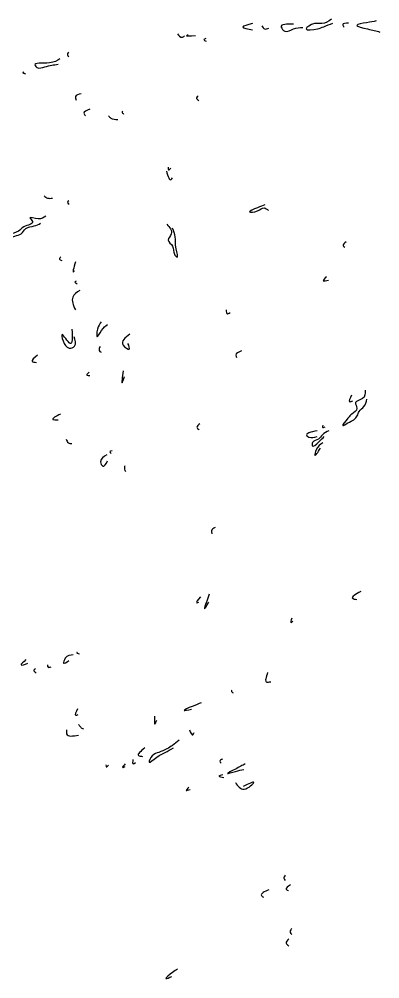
# Model space of a CAD drawing. Header units: metres. Extents: x 0 to 100, y -1 to 141.
# Drawn here: x 79.4 to 99.8, y 86.2 to 140.5 of the extents above; entities that cross this region are included whole.
import ezdxf

# ---------------------------------------------------------------- set-up
doc = ezdxf.new("R2010")
doc.units = ezdxf.units.M

msp = doc.modelspace()

# ---------------------------------------------------------------- linework, layer by layer
for points in [[(92.625, 140.3), (92.075, 140.1), (92.625, 139.95)], [(93.15, 140.175), (93.3, 140), (93.55, 140.05)], [(94.95, 140.275), (94.25, 140.1), (94.45, 139.875), (94.95, 140), (95.475, 140.075)], [(97.1, 140.55), (96.55, 140.3), (96.125, 140.3), (95.65, 140), (96.3, 140), (96.65, 140.125), (97.175, 140.325)], [(98.05, 140.325), (97.725, 140.25), (97.8, 140.1)], [(99.625, 140.45), (99.075, 140.35), (98.525, 140.2), (99.125, 140), (99.825, 139.825)], [(88.375, 139.725), (88.625, 139.525), (88.775, 139.6)], [(88.975, 139.65), (88.9, 139.625), (89.4, 139.625)], [(89.975, 139.45), (89.875, 139.4), (90, 139.3)], [(82.2, 138.675), (82.15, 138.525), (82.225, 138.425)], [(81.725, 138.3), (81.125, 138.075), (80.325, 137.925), (80.425, 137.825), (80.875, 137.85), (81.625, 138)], [(79.675, 137.55), (79.625, 137.525), (79.775, 137.45)], [(82.925, 136.325), (82.6, 136.175), (82.65, 135.975)], [(89.55, 136.2), (89.45, 136.1), (89.575, 135.95)], [(83.425, 135.45), (83.075, 135.225), (83.175, 135.075)], [(85.275, 135.35), (85.25, 135.3), (85.325, 135.175)], [(84.475, 135.075), (84.6, 134.95), (85, 134.875)], [(87.85, 132.175), (87.875, 132.025), (88, 132.125)], [(87.75, 131.95), (88.025, 131.475), (88.1, 131.575)], [(80.825, 130.55), (81.025, 130.425), (81.3, 130.425)], [(82.225, 130.275), (82.15, 130.175), (82.25, 130.075)], [(93.325, 130.05), (92.9, 129.875), (92.45, 129.65), (92.9, 129.7), (93.275, 129.875), (93.525, 129.725)], [(80.925, 129.4), (80.5, 129.25), (80.025, 129.3), (80.175, 129.1), (79.675, 128.8), (79.375, 128.55), (78.875, 128.35), (78.525, 127.775), (78.35, 127.425), (78.7, 127.625), (78.825, 128.05), (79.175, 128.275), (79.525, 128.4), (79.8, 128.7), (80.275, 128.85), (80.625, 129)], [(87.775, 128.95), (88.025, 128.4), (87.85, 128.05), (88.1, 127.7), (88.2, 127.25), (88.35, 127.075), (88.3, 127.55), (88.25, 128.225), (88.1, 128.725)], [(97.925, 127.95), (97.75, 127.725), (97.85, 127.65)], [(81.775, 127.1), (81.7, 126.975), (81.825, 126.9)], [(82.6, 126.825), (82.5, 126.25), (82.55, 126.325)], [(82.65, 125.725), (82.575, 125.675), (82.7, 125.575)], [(96.8, 125.975), (96.625, 125.75), (96.925, 125.775)], [(82.85, 125.2), (82.45, 124.825), (82.6, 124.1)], [(91.125, 124.1), (91.2, 123.875), (91.35, 123.95)], [(84.05, 123.425), (83.85, 123), (83.825, 122.575), (84.075, 122.925), (84.425, 123.275)], [(82.4, 123), (82.3, 122.2), (81.85, 122.7), (82.25, 121.925), (82.55, 122.05), (82.525, 122.575)], [(85.675, 122.725), (85.3, 122.1), (85.65, 121.875), (85.575, 122.2)], [(84, 122.025), (83.95, 121.8), (84.05, 121.7)], [(92, 121.775), (91.675, 121.525), (91.725, 121.4)], [(80.45, 121.525), (80.15, 121.175), (80.4, 121.125)], [(85.3, 120.65), (85.25, 119.975), (85.375, 120.325)], [(83.375, 120.575), (83.25, 120.4), (83.425, 120.375)], [(99, 119.55), (98.85, 119.075), (98.45, 118.85), (98.525, 118.525), (98.25, 118.2), (98.025, 117.975), (97.725, 117.55), (98.025, 117.7), (98.55, 118.1), (98.65, 118.35), (98.925, 118.625), (99.1, 119.05)], [(98.225, 119.275), (98.125, 118.9), (98.3, 118.95)], [(81.75, 118.2), (81.325, 117.9), (81.625, 117.875)], [(89.65, 117.65), (89.475, 117.45), (89.6, 117.3)], [(96.6, 117.575), (96.575, 117.45), (96.725, 117.475)], [(96.275, 117.25), (95.7, 116.975), (95.8, 116.9), (96.275, 116.925)], [(96.95, 117.25), (96.575, 117.025), (96.35, 116.775), (96.025, 116.6), (96, 116.4), (96.375, 116.625), (96.675, 116.925)], [(82.075, 116.775), (82.2, 116.575), (82.4, 116.525)], [(96.6, 116.575), (96.225, 116.175), (96.15, 115.875), (96.475, 116.275)], [(84.375, 115.9), (84.025, 115.5), (84.15, 115.25), (84.425, 115.55)], [(84.675, 116.125), (84.55, 116.075), (84.625, 115.975)], [(85.4, 115.275), (85.375, 115.075), (85.45, 114.95)], [(90.5, 111.775), (90.3, 111.6), (90.325, 111.425)], [(98.75, 108.15), (98.275, 107.775), (98.525, 107.7)], [(89.675, 107.85), (89.475, 107.525), (89.575, 107.55)], [(90.175, 108), (90, 107.525), (89.9, 107.175), (90.15, 107.55)], [(94.85, 106.65), (94.8, 106.4), (94.9, 106.475)], [(79.8, 104.3), (79.525, 104), (79.9, 104.1)], [(82.475, 104.575), (82.025, 104.375), (81.925, 104.1), (82.225, 104.25)], [(82.725, 104.725), (82.675, 104.7), (82.825, 104.625)], [(80.35, 103.775), (80.25, 103.7), (80.375, 103.55)], [(81.025, 104), (81.05, 103.875), (81.225, 103.9)], [(93.475, 103.575), (93.425, 103.025), (93.65, 103.05)], [(91.45, 102.575), (91.425, 102.525), (91.525, 102.425)], [(89.725, 101.85), (89.2, 101.65), (88.75, 101.425), (89.175, 101.5)], [(82.725, 101.525), (82.625, 101.15), (82.75, 101.2)], [(87.075, 101.1), (87.1, 100.65), (87.2, 100.875)], [(82.775, 100.625), (82.9, 100.475), (83.05, 100.375)], [(82.1, 100.325), (82.1, 100.1), (82.775, 100.025)], [(89.05, 100.325), (89.25, 100.05), (89.325, 100.175)], [(88.475, 99.75), (88.1, 99.45), (87.775, 99.25), (87.325, 99.05), (86.95, 98.85), (86.775, 98.5), (87.2, 98.775), (87.675, 99.05), (88.15, 99.3)], [(86.525, 99.3), (86.175, 98.875), (86.4, 98.825)], [(84.325, 98.35), (84.35, 98.225), (84.475, 98.325)], [(85.425, 98.4), (85.275, 98.2), (85.425, 98.25)], [(85.85, 98.65), (85.875, 98.4), (86, 98.475)], [(90.925, 98.675), (90.775, 98.55), (90.85, 98.45)], [(92.2, 98.4), (91.65, 98.1), (91.2, 97.85), (91.65, 97.975), (92.125, 98.075)], [(90.95, 97.775), (90.725, 97.7), (91, 97.625)], [(91.65, 97.35), (92.15, 96.975), (92.7, 97.35), (92.1, 97.125)], [(89.025, 97.075), (88.875, 96.9), (89.1, 96.95)], [(94.475, 92.1), (94.4, 91.925), (94.475, 91.8)], [(93.55, 91.275), (93.125, 90.95), (93.25, 90.85)], [(94.775, 91.55), (94.525, 91.3), (94.65, 91.225)], [(94.825, 89.075), (94.75, 88.85), (94.85, 88.75)], [(94.675, 88.5), (94.525, 88.25), (94.675, 88.1)], [(88.375, 86.775), (88.1, 86.6), (87.725, 86.25), (88.05, 86.375)]]:
    msp.add_spline(points, degree=3)

doc.saveas('drawing.dxf')
